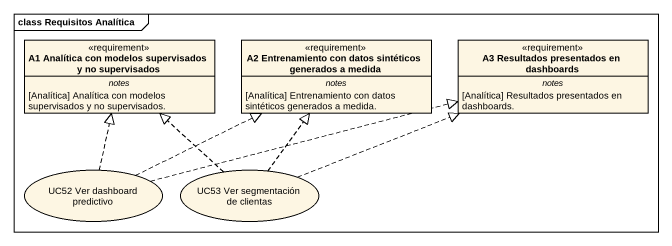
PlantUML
@startuml
mainframe class Requisitos Analítica
allowmixing
hide circle
hide empty members
class "A1 Analítica con modelos supervisados y no supervisados" as A1_Analítica_con_modelos <<requirement>> {
  -- notes --
  [Analítica] Analítica con modelos supervisados y no supervisados.
}
class "A2 Entrenamiento con datos sintéticos generados a medida" as A2_Entrenamiento_con_datos <<requirement>> {
  -- notes --
  [Analítica] Entrenamiento con datos sintéticos generados a medida.
}
class "A3 Resultados presentados en dashboards" as A3_Resultados_presentados <<requirement>> {
  -- notes --
  [Analítica] Resultados presentados en dashboards.
}
usecase "UC52 Ver dashboard predictivo" as UC52_Ver_dashboard
usecase "UC53 Ver segmentación de clientas" as UC53_Ver_segmentación_de
UC52_Ver_dashboard .up.|> A1_Analítica_con_modelos
UC52_Ver_dashboard .right.|> A2_Entrenamiento_con_datos
UC52_Ver_dashboard .right.|> A3_Resultados_presentados
UC53_Ver_segmentación_de .up.|> A1_Analítica_con_modelos
UC53_Ver_segmentación_de .up.|> A2_Entrenamiento_con_datos
UC53_Ver_segmentación_de .right.|> A3_Resultados_presentados
@enduml
